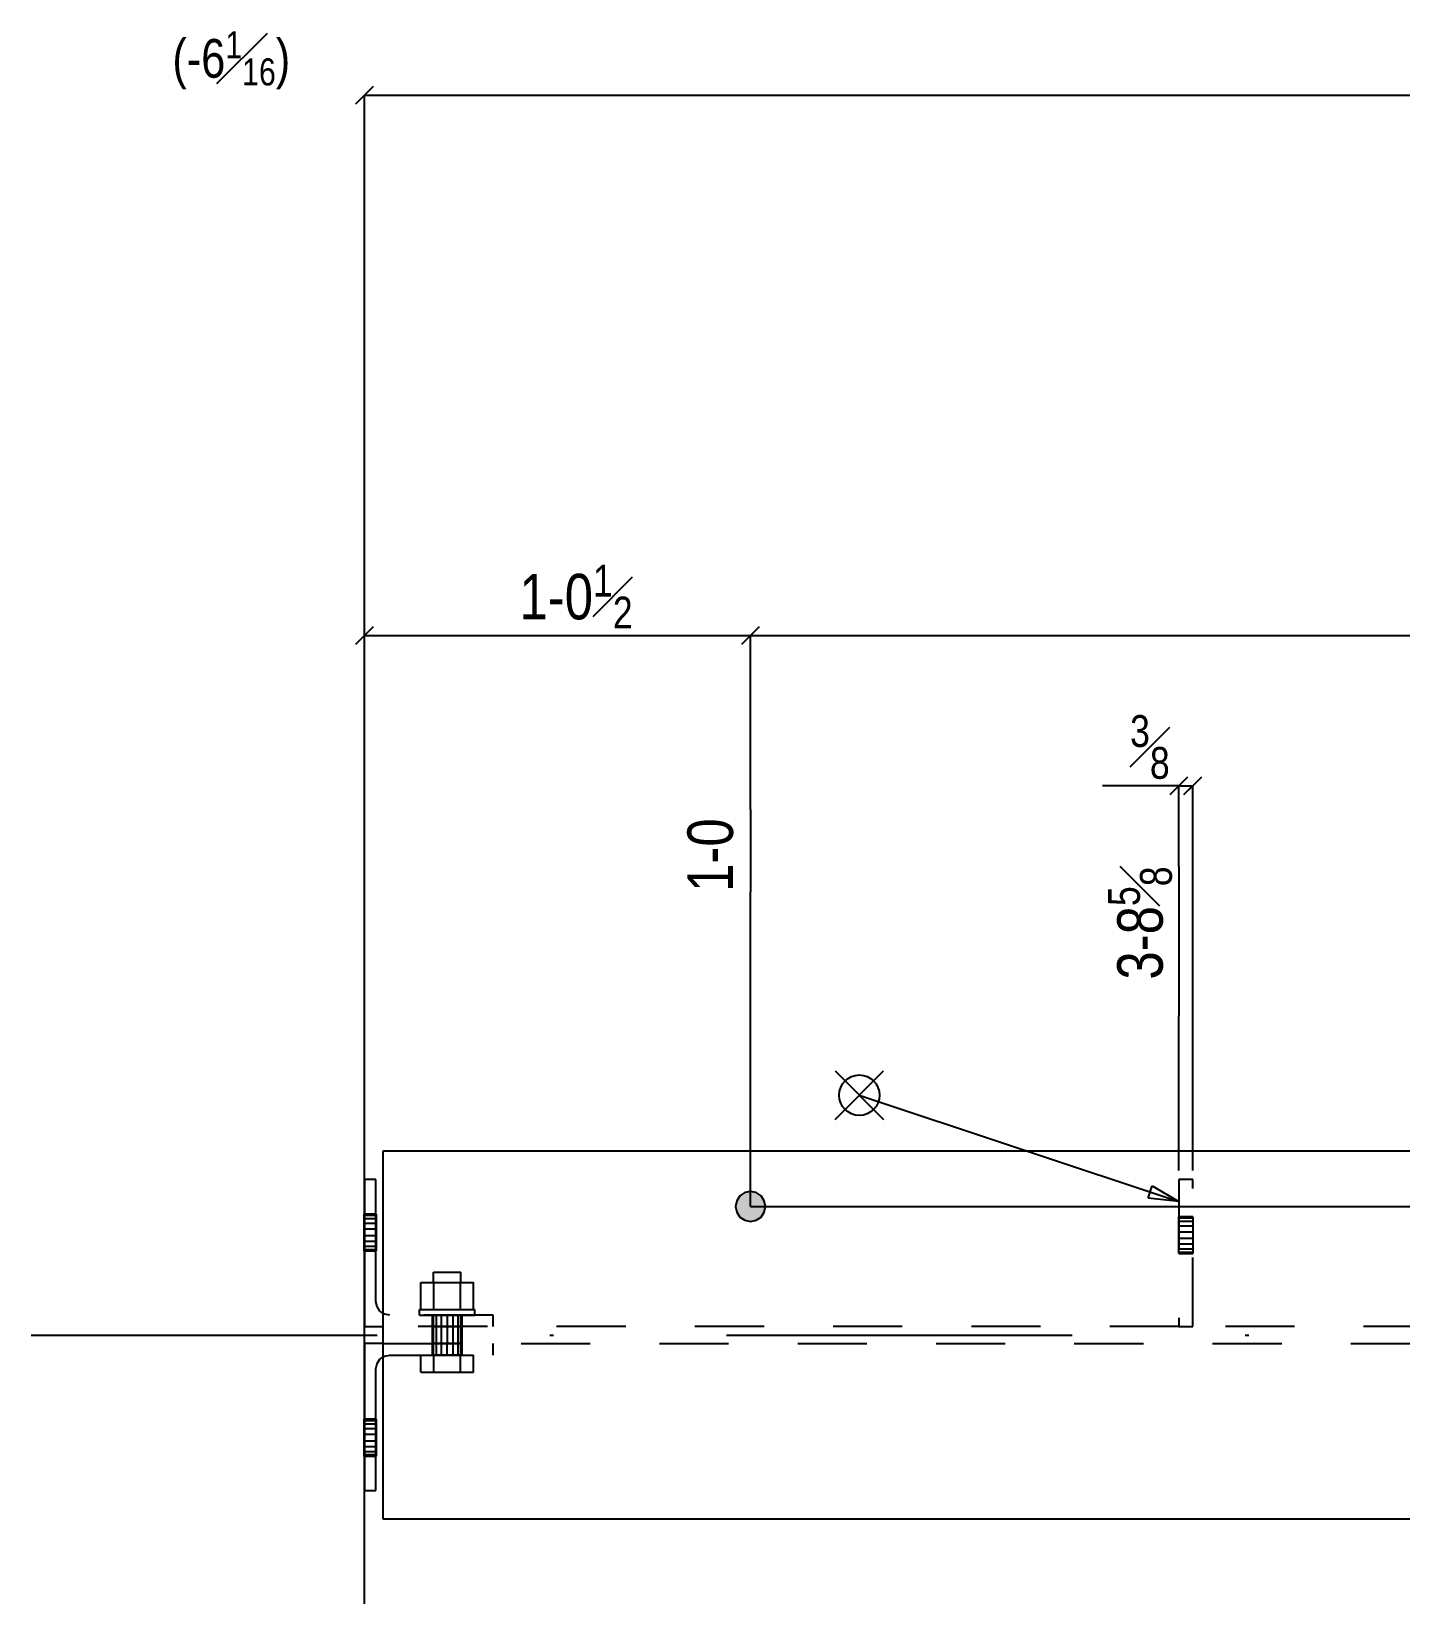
# Model space of a CAD drawing. Extents: x -19 to 172, y -89 to 62.
# Drawn here: x -4 to 33.25, y 18.67 to 61.22 of the extents above; entities that cross this region are included whole.
import ezdxf

# ---------------------------------------------------------------- set-up
doc = ezdxf.new("R2010")
doc.units = 0
doc.header["$LTSCALE"] = 94.041302
doc.header["$MEASUREMENT"] = 0
doc.linetypes.add('SDS2_5', pattern=[0.04, 0.02, -0.02])
doc.linetypes.add('SDS2_6', pattern=[0.2, 0.1, -0.05, 0, -0.05])
doc.layers.get('0').update_dxf_attribs({"linetype": 'CONTINUOUS'})
for name, color, linetype in [('OUTLINE', 7, 'CONTINUOUS'), ('SYSTEM_ANNOTATION', 7, 'CONTINUOUS'), ('USER_ADJUSTED', 7, 'CONTINUOUS'), ('USER_ANNOTATION', 7, 'CONTINUOUS')]:
    doc.layers.add(name, color=color, linetype=linetype)
doc.styles.add('ARIAL', font='arial.ttf', dxfattribs={"width": 0.8, "height": 0.2})

msp = doc.modelspace()

# ---------------------------------------------------------------- hatches: boundary and pattern name
msp.add_hatch(color=3).paths.add_polyline_path([(15.562, 29.645), (15.407, 29.614), (15.275, 29.526), (15.187, 29.394), (15.156, 29.239), (15.187, 29.083), (15.275, 28.951), (15.407, 28.863), (15.562, 28.832), (15.718, 28.863), (15.85, 28.951), (15.938, 29.083), (15.969, 29.239), (15.938, 29.394), (15.85, 29.526), (15.718, 29.614), (15.562, 29.645)], flags=16)

# ---------------------------------------------------------------- linework, layer by layer
at = {"layer": 'OUTLINE', "color": 2, "linetype": 'CONTINUOUS'}
for p, q in [((105.5, 30.739), (5.562, 30.739)), ((5.562, 30.739), (5.562, 20.739)), ((5.375, 29.969), (5.062, 29.969)), ((5.062, 29.969), (5.062, 25.969)), ((5.375, 26.656), (5.375, 29.969)), ((5.062, 29.031), (5.058, 29.031)), ((5.38, 29.031), (5.375, 29.031)), ((27.215, 28.959), (27.21, 28.959)), ((27.595, 28.959), (27.59, 28.959)), ((5.058, 28.031), (5.062, 28.031)), ((5.375, 28.031), (5.38, 28.031)), ((27.21, 27.959), (27.215, 27.959)), ((27.59, 27.959), (27.595, 27.959)), ((5.404, 26.513), (5.375, 26.656)), ((5.485, 26.391), (5.404, 26.513)), ((5.562, 26.339), (5.485, 26.391)), ((5.062, 25.969), (5.562, 25.969)), ((6.906, 26.286), (6.906, 26.281)), ((6.906, 25.974), (6.906, 25.969)), ((6.906, 25.969), (6.906, 25.964)), ((7.719, 26.281), (7.719, 26.286)), ((7.719, 25.969), (7.719, 25.974)), ((7.719, 25.964), (7.719, 25.969)), ((5.062, 25.509), (5.062, 21.509)), ((5.562, 25.509), (5.062, 25.509)), ((5.485, 25.086), (5.562, 25.138)), ((6.906, 25.514), (6.906, 25.509)), ((6.906, 25.509), (6.906, 25.504)), ((6.906, 25.196), (6.906, 25.191)), ((7.719, 25.509), (7.719, 25.514)), ((7.719, 25.504), (7.719, 25.509)), ((7.719, 25.191), (7.719, 25.196)), ((5.375, 24.821), (5.404, 24.965)), ((5.375, 21.509), (5.375, 24.821)), ((5.404, 24.965), (5.485, 25.086)), ((5.062, 23.446), (5.058, 23.446)), ((5.38, 23.446), (5.375, 23.446)), ((5.058, 22.446), (5.062, 22.446)), ((5.375, 22.446), (5.38, 22.446)), ((5.062, 21.509), (5.375, 21.509)), ((5.562, 20.739), (105.5, 20.739))]:
    msp.add_line(p, q, dxfattribs=at)
at = {"layer": 'OUTLINE', "color": 1, "linetype": 'SDS2_5'}
for p, q in [((27.59, 29.969), (27.215, 29.969)), ((27.215, 29.969), (27.215, 25.969)), ((27.59, 25.969), (27.59, 29.969)), ((5.058, 29), (5.058, 29.031)), ((5.058, 28.912), (5.058, 29)), ((5.058, 29), (5.062, 29)), ((5.375, 29.031), (5.062, 29.031)), ((5.062, 29), (5.375, 29)), ((5.375, 29), (5.38, 29)), ((5.38, 29.031), (5.38, 29)), ((5.38, 29), (5.38, 28.912)), ((27.21, 28.928), (27.21, 28.959)), ((27.59, 28.959), (27.215, 28.959)), ((27.595, 28.959), (27.595, 28.928)), ((5.058, 28.78), (5.058, 28.912)), ((5.058, 28.912), (5.062, 28.912)), ((5.058, 28.625), (5.058, 28.78)), ((5.058, 28.78), (5.062, 28.78)), ((5.058, 28.437), (5.058, 28.625)), ((5.058, 28.625), (5.062, 28.625)), ((5.062, 28.912), (5.375, 28.912)), ((5.062, 28.78), (5.375, 28.78)), ((5.062, 28.625), (5.375, 28.625)), ((5.375, 28.912), (5.38, 28.912)), ((5.375, 28.78), (5.38, 28.78)), ((5.375, 28.625), (5.38, 28.625)), ((5.38, 28.912), (5.38, 28.78)), ((5.38, 28.78), (5.38, 28.625)), ((5.38, 28.625), (5.38, 28.437)), ((27.21, 28.928), (27.215, 28.928)), ((27.21, 28.84), (27.21, 28.928)), ((27.21, 28.84), (27.215, 28.84)), ((27.21, 28.708), (27.21, 28.84)), ((27.21, 28.708), (27.215, 28.708)), ((27.21, 28.552), (27.21, 28.708)), ((27.21, 28.552), (27.215, 28.552)), ((27.21, 28.365), (27.21, 28.552)), ((27.215, 28.928), (27.59, 28.928)), ((27.215, 28.84), (27.59, 28.84)), ((27.215, 28.708), (27.59, 28.708)), ((27.215, 28.552), (27.59, 28.552)), ((27.59, 28.928), (27.595, 28.928)), ((27.59, 28.84), (27.595, 28.84)), ((27.59, 28.708), (27.595, 28.708)), ((27.59, 28.552), (27.595, 28.552)), ((27.595, 28.928), (27.595, 28.84)), ((27.595, 28.84), (27.595, 28.708)), ((27.595, 28.708), (27.595, 28.552)), ((27.595, 28.552), (27.595, 28.365)), ((5.058, 28.282), (5.058, 28.437)), ((5.062, 28.437), (5.058, 28.437)), ((5.058, 28.15), (5.058, 28.282)), ((5.062, 28.282), (5.058, 28.282)), ((5.058, 28.062), (5.058, 28.15)), ((5.062, 28.15), (5.058, 28.15)), ((5.375, 28.437), (5.062, 28.437)), ((5.375, 28.282), (5.062, 28.282)), ((5.375, 28.15), (5.062, 28.15)), ((5.38, 28.437), (5.375, 28.437)), ((5.38, 28.282), (5.375, 28.282)), ((5.38, 28.15), (5.375, 28.15)), ((5.38, 28.437), (5.38, 28.282)), ((5.38, 28.282), (5.38, 28.15)), ((5.38, 28.15), (5.38, 28.062)), ((27.21, 28.209), (27.21, 28.365)), ((27.215, 28.365), (27.21, 28.365)), ((27.215, 28.209), (27.21, 28.209)), ((27.21, 28.078), (27.21, 28.209)), ((27.59, 28.365), (27.215, 28.365)), ((27.59, 28.209), (27.215, 28.209)), ((27.595, 28.365), (27.59, 28.365)), ((27.595, 28.209), (27.59, 28.209)), ((27.595, 28.365), (27.595, 28.209)), ((27.595, 28.209), (27.595, 28.078)), ((5.058, 28.031), (5.058, 28.062)), ((5.062, 28.062), (5.058, 28.062)), ((5.375, 28.062), (5.062, 28.062)), ((5.062, 28.031), (5.375, 28.031)), ((5.38, 28.062), (5.375, 28.062)), ((5.38, 28.062), (5.38, 28.031)), ((27.215, 28.078), (27.21, 28.078)), ((27.21, 27.989), (27.21, 28.078)), ((27.215, 27.989), (27.21, 27.989)), ((27.21, 27.959), (27.21, 27.989)), ((27.59, 28.078), (27.215, 28.078)), ((27.59, 27.989), (27.215, 27.989)), ((27.215, 27.959), (27.59, 27.959)), ((27.595, 28.078), (27.59, 28.078)), ((27.595, 27.989), (27.59, 27.989)), ((27.595, 28.078), (27.595, 27.989)), ((27.595, 27.989), (27.595, 27.959)), ((6.938, 27.173), (6.938, 27.446)), ((6.938, 27.446), (6.984, 27.446)), ((6.984, 27.446), (7.125, 27.446)), ((7.125, 27.446), (7.312, 27.446)), ((7.312, 27.446), (7.5, 27.446)), ((7.5, 27.446), (7.641, 27.446)), ((7.641, 27.446), (7.688, 27.446)), ((7.688, 27.173), (7.688, 27.446)), ((6.594, 26.438), (6.594, 27.173)), ((6.594, 27.173), (6.953, 27.173)), ((6.938, 27.173), (6.984, 27.173)), ((6.938, 27.173), (6.984, 27.173)), ((6.953, 26.438), (6.953, 27.173)), ((6.953, 26.438), (6.953, 27.173)), ((6.953, 26.438), (6.953, 27.173)), ((6.953, 27.173), (7.672, 27.173)), ((6.984, 27.173), (7.125, 27.173)), ((6.984, 27.173), (7.125, 27.173)), ((7.125, 27.173), (7.312, 27.173)), ((7.125, 27.173), (7.312, 27.173)), ((7.312, 27.173), (7.5, 27.173)), ((7.312, 27.173), (7.5, 27.173)), ((7.5, 27.173), (7.641, 27.173)), ((7.5, 27.173), (7.641, 27.173)), ((7.641, 27.173), (7.688, 27.173)), ((7.641, 27.173), (7.688, 27.173)), ((7.672, 26.438), (7.672, 27.173)), ((7.672, 26.438), (7.672, 27.173)), ((7.672, 26.438), (7.672, 27.173)), ((7.672, 27.173), (8.031, 27.173)), ((8.031, 26.438), (8.031, 27.173)), ((6.562, 26.282), (6.562, 26.438)), ((6.562, 26.438), (6.617, 26.438)), ((6.594, 26.438), (6.953, 26.438)), ((6.594, 26.438), (6.953, 26.438)), ((6.617, 26.438), (6.781, 26.438)), ((6.781, 26.438), (7.023, 26.438)), ((6.953, 26.438), (7.672, 26.438)), ((6.953, 26.438), (7.672, 26.438)), ((7.023, 26.438), (7.312, 26.438)), ((7.312, 26.438), (7.602, 26.438)), ((7.602, 26.438), (7.844, 26.438)), ((7.672, 26.438), (8.031, 26.438)), ((7.672, 26.438), (8.031, 26.438)), ((7.844, 26.438), (8.008, 26.438)), ((8.008, 26.438), (8.062, 26.438)), ((8.062, 26.282), (8.062, 26.438)), ((5.606, 26.31), (5.562, 26.339)), ((27.215, 25.969), (5.562, 25.969)), ((5.75, 26.281), (5.606, 26.31)), ((8.562, 26.281), (5.75, 26.281)), ((6.562, 26.282), (6.617, 26.282)), ((6.617, 26.282), (6.781, 26.282)), ((6.781, 26.282), (7.023, 26.282)), ((6.906, 26.286), (6.937, 26.286)), ((6.906, 26.281), (6.906, 25.969)), ((6.906, 25.974), (6.937, 25.974)), ((6.906, 25.969), (6.906, 25.509)), ((6.937, 25.964), (6.906, 25.964)), ((6.937, 26.281), (6.937, 26.286)), ((6.937, 26.286), (7.025, 26.286)), ((6.937, 25.969), (6.937, 26.281)), ((6.937, 25.969), (6.937, 25.974)), ((6.937, 25.974), (7.025, 25.974)), ((6.937, 25.509), (6.937, 25.969)), ((6.937, 25.964), (6.937, 25.969)), ((7.025, 25.964), (6.937, 25.964)), ((6.938, 25.196), (6.938, 26.282)), ((6.938, 25.196), (6.938, 26.282)), ((6.938, 26.282), (6.984, 26.282)), ((6.938, 26.282), (6.984, 26.282)), ((6.984, 26.282), (7.125, 26.282)), ((6.984, 26.282), (7.125, 26.282)), ((7.023, 26.282), (7.312, 26.282)), ((7.025, 26.281), (7.025, 26.286)), ((7.025, 26.286), (7.157, 26.286)), ((7.025, 25.969), (7.025, 26.281)), ((7.025, 25.969), (7.025, 25.974)), ((7.025, 25.974), (7.157, 25.974)), ((7.025, 25.509), (7.025, 25.969)), ((7.025, 25.964), (7.025, 25.969)), ((7.157, 25.964), (7.025, 25.964)), ((7.125, 26.282), (7.312, 26.282)), ((7.125, 26.282), (7.312, 26.282)), ((7.157, 26.281), (7.157, 26.286)), ((7.157, 26.286), (7.312, 26.286)), ((7.157, 25.969), (7.157, 26.281)), ((7.157, 25.969), (7.157, 25.974)), ((7.157, 25.974), (7.312, 25.974)), ((7.157, 25.509), (7.157, 25.969)), ((7.157, 25.964), (7.157, 25.969)), ((7.312, 25.964), (7.157, 25.964)), ((7.312, 26.286), (7.312, 26.281)), ((7.312, 26.286), (7.468, 26.286)), ((7.312, 26.282), (7.5, 26.282)), ((7.312, 26.282), (7.5, 26.282)), ((7.312, 26.282), (7.602, 26.282)), ((7.312, 26.281), (7.312, 25.969)), ((7.312, 25.974), (7.312, 25.969)), ((7.312, 25.974), (7.468, 25.974)), ((7.312, 25.969), (7.312, 25.509)), ((7.312, 25.969), (7.312, 25.964)), ((7.468, 25.964), (7.312, 25.964)), ((7.468, 26.286), (7.6, 26.286)), ((7.468, 26.286), (7.468, 26.281)), ((7.468, 26.281), (7.468, 25.969)), ((7.468, 25.974), (7.6, 25.974)), ((7.468, 25.974), (7.468, 25.969)), ((7.468, 25.969), (7.468, 25.509)), ((7.468, 25.969), (7.468, 25.964)), ((7.6, 25.964), (7.468, 25.964)), ((7.5, 26.282), (7.641, 26.282)), ((7.5, 26.282), (7.641, 26.282)), ((7.6, 26.286), (7.688, 26.286)), ((7.6, 26.286), (7.6, 26.281)), ((7.6, 26.281), (7.6, 25.969)), ((7.6, 25.974), (7.688, 25.974)), ((7.6, 25.974), (7.6, 25.969)), ((7.6, 25.969), (7.6, 25.509)), ((7.6, 25.969), (7.6, 25.964)), ((7.688, 25.964), (7.6, 25.964)), ((7.602, 26.282), (7.844, 26.282)), ((7.641, 26.282), (7.688, 26.282)), ((7.641, 26.282), (7.688, 26.282)), ((7.688, 26.286), (7.719, 26.286)), ((7.688, 26.286), (7.688, 26.281)), ((7.688, 25.196), (7.688, 26.282)), ((7.688, 25.196), (7.688, 26.282)), ((7.688, 26.281), (7.688, 25.969)), ((7.688, 25.974), (7.719, 25.974)), ((7.688, 25.974), (7.688, 25.969)), ((7.688, 25.969), (7.688, 25.509)), ((7.688, 25.969), (7.688, 25.964)), ((7.719, 25.964), (7.688, 25.964)), ((7.719, 25.969), (7.719, 26.281)), ((7.719, 25.509), (7.719, 25.969)), ((7.844, 26.282), (8.008, 26.282)), ((8.008, 26.282), (8.062, 26.282)), ((8.562, 25.969), (8.562, 26.281)), ((27.215, 25.969), (27.59, 25.969)), ((64.215, 25.969), (27.59, 25.969)), ((5.562, 25.509), (36.45, 25.509)), ((5.562, 25.138), (5.606, 25.168)), ((5.606, 25.168), (5.75, 25.196)), ((5.75, 25.196), (8.562, 25.196)), ((6.594, 24.727), (6.594, 25.196)), ((6.594, 25.196), (6.953, 25.196)), ((6.906, 25.514), (6.937, 25.514)), ((6.906, 25.509), (6.906, 25.196)), ((6.937, 25.504), (6.906, 25.504)), ((6.937, 25.191), (6.906, 25.191)), ((6.937, 25.509), (6.937, 25.514)), ((6.937, 25.514), (7.025, 25.514)), ((6.937, 25.504), (6.937, 25.509)), ((6.937, 25.196), (6.937, 25.509)), ((7.025, 25.504), (6.937, 25.504)), ((6.937, 25.191), (6.937, 25.196)), ((7.025, 25.191), (6.937, 25.191)), ((6.938, 25.196), (6.984, 25.196)), ((6.938, 25.196), (6.984, 25.196)), ((6.953, 24.727), (6.953, 25.196)), ((6.953, 24.727), (6.953, 25.196)), ((6.953, 24.727), (6.953, 25.196)), ((6.953, 25.196), (7.672, 25.196)), ((6.984, 25.196), (7.125, 25.196)), ((6.984, 25.196), (7.125, 25.196)), ((7.025, 25.509), (7.025, 25.514)), ((7.025, 25.514), (7.157, 25.514)), ((7.025, 25.504), (7.025, 25.509)), ((7.025, 25.196), (7.025, 25.509)), ((7.157, 25.504), (7.025, 25.504)), ((7.025, 25.191), (7.025, 25.196)), ((7.157, 25.191), (7.025, 25.191)), ((7.125, 25.196), (7.312, 25.196)), ((7.125, 25.196), (7.312, 25.196)), ((7.157, 25.509), (7.157, 25.514)), ((7.157, 25.514), (7.312, 25.514)), ((7.157, 25.504), (7.157, 25.509)), ((7.157, 25.196), (7.157, 25.509)), ((7.312, 25.504), (7.157, 25.504)), ((7.157, 25.191), (7.157, 25.196)), ((7.312, 25.191), (7.157, 25.191)), ((7.312, 25.509), (7.312, 25.514)), ((7.312, 25.514), (7.468, 25.514)), ((7.312, 25.509), (7.312, 25.504)), ((7.312, 25.196), (7.312, 25.509)), ((7.468, 25.504), (7.312, 25.504)), ((7.312, 25.191), (7.312, 25.196)), ((7.312, 25.196), (7.5, 25.196)), ((7.312, 25.196), (7.5, 25.196)), ((7.468, 25.191), (7.312, 25.191)), ((7.468, 25.514), (7.468, 25.509)), ((7.468, 25.514), (7.6, 25.514)), ((7.468, 25.509), (7.468, 25.504)), ((7.468, 25.509), (7.468, 25.196)), ((7.6, 25.504), (7.468, 25.504)), ((7.468, 25.196), (7.468, 25.191)), ((7.6, 25.191), (7.468, 25.191)), ((7.5, 25.196), (7.641, 25.196)), ((7.5, 25.196), (7.641, 25.196)), ((7.6, 25.514), (7.6, 25.509)), ((7.6, 25.514), (7.688, 25.514)), ((7.6, 25.509), (7.6, 25.504)), ((7.6, 25.509), (7.6, 25.196)), ((7.688, 25.504), (7.6, 25.504)), ((7.6, 25.196), (7.6, 25.191)), ((7.688, 25.191), (7.6, 25.191)), ((7.641, 25.196), (7.688, 25.196)), ((7.641, 25.196), (7.688, 25.196)), ((7.672, 24.727), (7.672, 25.196)), ((7.672, 24.727), (7.672, 25.196)), ((7.672, 24.727), (7.672, 25.196)), ((7.672, 25.196), (8.031, 25.196)), ((7.688, 25.514), (7.688, 25.509)), ((7.688, 25.514), (7.719, 25.514)), ((7.688, 25.509), (7.688, 25.504)), ((7.688, 25.509), (7.688, 25.196)), ((7.719, 25.504), (7.688, 25.504)), ((7.688, 25.196), (7.688, 25.191)), ((7.719, 25.191), (7.688, 25.191)), ((7.719, 25.196), (7.719, 25.509)), ((8.031, 24.727), (8.031, 25.196)), ((8.562, 25.196), (8.562, 25.509)), ((6.594, 24.727), (6.953, 24.727)), ((6.953, 24.727), (7.672, 24.727)), ((7.672, 24.727), (8.031, 24.727)), ((5.058, 23.415), (5.058, 23.446)), ((5.058, 23.327), (5.058, 23.415)), ((5.058, 23.415), (5.062, 23.415)), ((5.375, 23.446), (5.062, 23.446)), ((5.062, 23.415), (5.375, 23.415)), ((5.375, 23.415), (5.38, 23.415)), ((5.38, 23.446), (5.38, 23.415)), ((5.38, 23.415), (5.38, 23.327)), ((5.058, 23.195), (5.058, 23.327)), ((5.058, 23.327), (5.062, 23.327)), ((5.058, 23.04), (5.058, 23.195)), ((5.058, 23.195), (5.062, 23.195)), ((5.058, 22.852), (5.058, 23.04)), ((5.058, 23.04), (5.062, 23.04)), ((5.062, 23.327), (5.375, 23.327)), ((5.062, 23.195), (5.375, 23.195)), ((5.062, 23.04), (5.375, 23.04)), ((5.375, 23.327), (5.38, 23.327)), ((5.375, 23.195), (5.38, 23.195)), ((5.375, 23.04), (5.38, 23.04)), ((5.38, 23.327), (5.38, 23.195)), ((5.38, 23.195), (5.38, 23.04)), ((5.38, 23.04), (5.38, 22.852)), ((5.058, 22.697), (5.058, 22.852)), ((5.062, 22.852), (5.058, 22.852)), ((5.058, 22.565), (5.058, 22.697)), ((5.062, 22.697), (5.058, 22.697)), ((5.058, 22.477), (5.058, 22.565)), ((5.062, 22.565), (5.058, 22.565)), ((5.375, 22.852), (5.062, 22.852)), ((5.375, 22.697), (5.062, 22.697)), ((5.375, 22.565), (5.062, 22.565)), ((5.38, 22.852), (5.375, 22.852)), ((5.38, 22.697), (5.375, 22.697)), ((5.38, 22.565), (5.375, 22.565)), ((5.38, 22.852), (5.38, 22.697)), ((5.38, 22.697), (5.38, 22.565)), ((5.38, 22.565), (5.38, 22.477)), ((5.058, 22.446), (5.058, 22.477)), ((5.062, 22.477), (5.058, 22.477)), ((5.375, 22.477), (5.062, 22.477)), ((5.062, 22.446), (5.375, 22.446)), ((5.38, 22.477), (5.375, 22.477)), ((5.38, 22.477), (5.38, 22.446))]:
    msp.add_line(p, q, dxfattribs=at)
at = {"layer": 'OUTLINE', "color": 1, "linetype": 'CONTINUOUS'}
for p, q in [((6.938, 27.173), (6.938, 27.446)), ((6.938, 27.446), (6.984, 27.446)), ((6.984, 27.446), (7.125, 27.446)), ((7.125, 27.446), (7.312, 27.446)), ((7.312, 27.446), (7.5, 27.446)), ((7.5, 27.446), (7.641, 27.446)), ((7.641, 27.446), (7.688, 27.446)), ((7.688, 27.173), (7.688, 27.446)), ((6.594, 26.438), (6.594, 27.173)), ((6.594, 27.173), (6.953, 27.173)), ((6.953, 26.438), (6.953, 27.173)), ((6.953, 27.173), (7.672, 27.173)), ((7.672, 26.438), (7.672, 27.173)), ((7.672, 27.173), (8.031, 27.173)), ((8.031, 26.438), (8.031, 27.173)), ((6.562, 26.282), (6.562, 26.438)), ((6.562, 26.438), (6.617, 26.438)), ((6.617, 26.438), (6.781, 26.438)), ((6.781, 26.438), (7.023, 26.438)), ((7.023, 26.438), (7.312, 26.438)), ((7.312, 26.438), (7.602, 26.438)), ((7.602, 26.438), (7.844, 26.438)), ((7.844, 26.438), (8.008, 26.438)), ((8.008, 26.438), (8.062, 26.438)), ((8.062, 26.282), (8.062, 26.438)), ((6.562, 26.282), (6.617, 26.282)), ((6.617, 26.282), (6.781, 26.282)), ((6.781, 26.282), (7.023, 26.282)), ((6.938, 26.282), (6.938, 26.282)), ((7.023, 26.282), (7.312, 26.282)), ((7.312, 26.282), (7.602, 26.282)), ((7.602, 26.282), (7.844, 26.282)), ((7.688, 26.282), (7.688, 26.282)), ((7.844, 26.282), (8.008, 26.282)), ((8.008, 26.282), (8.062, 26.282)), ((6.594, 24.727), (6.594, 25.196)), ((6.594, 25.196), (6.953, 25.196)), ((6.938, 25.196), (6.938, 25.196)), ((6.953, 24.727), (6.953, 25.196)), ((6.953, 25.196), (7.672, 25.196)), ((7.672, 24.727), (7.672, 25.196)), ((7.672, 25.196), (8.031, 25.196)), ((7.688, 25.196), (7.688, 25.196)), ((8.031, 24.727), (8.031, 25.196)), ((6.594, 24.727), (6.953, 24.727)), ((6.953, 24.727), (7.672, 24.727)), ((7.672, 24.727), (8.031, 24.727))]:
    msp.add_line(p, q, dxfattribs=at)
msp.add_lwpolyline([(15.562, 29.645), (15.407, 29.614), (15.275, 29.526), (15.187, 29.394), (15.156, 29.239), (15.187, 29.083), (15.275, 28.951), (15.407, 28.863), (15.562, 28.832), (15.718, 28.863), (15.85, 28.951), (15.938, 29.083), (15.969, 29.239), (15.938, 29.394), (15.85, 29.526), (15.718, 29.614), (15.562, 29.645)], close=True, dxfattribs=at)
at = {"layer": 'SYSTEM_ANNOTATION', "color": 1, "linetype": 'CONTINUOUS'}
for p, q in [((4.826, 59.241), (5.299, 59.713)), ((5.299, 59.713), (5.062, 59.477)), ((5.062, 59.477), (4.826, 59.241)), ((5.062, -3), (5.062, 59.477)), ((5.062, 59.477), (106, 59.477)), ((4.826, 44.54), (5.299, 45.013)), ((5.062, 44.777), (4.826, 44.54)), ((5.299, 45.013), (5.062, 44.777)), ((5.062, 26.219), (5.062, 44.777)), ((5.062, 44.777), (15.562, 44.777)), ((15.326, 44.54), (15.799, 45.013)), ((15.562, 44.777), (15.326, 44.54)), ((15.799, 45.013), (15.562, 44.777)), ((15.562, 40.039), (15.562, 44.777)), ((15.562, 40.039), (15.562, 40.039)), ((15.562, 40.039), (15.562, 37.801)), ((15.562, 29.239), (15.562, 37.801)), ((15.562, 29.239), (15.562, 37.801)), ((17.863, 31.606), (19.183, 32.926)), ((17.863, 32.926), (19.183, 31.606)), ((18.523, 32.266), (27.215, 29.369)), ((26.375, 29.462), (26.487, 29.798)), ((26.487, 29.798), (27.215, 29.369)), ((27.215, 29.369), (26.375, 29.462)), ((27.215, 29.369), (27.215, 29.369)), ((15.562, 29.239), (111.922, 29.239))]:
    msp.add_line(p, q, dxfattribs=at)
at = {"layer": 'SYSTEM_ANNOTATION', "color": 1, "linetype": 'SDS2_6'}
msp.add_line((-4, 25.739), (114, 25.739), dxfattribs=at)
at = {"layer": 'SYSTEM_ANNOTATION', "color": 1, "linetype": 'CONTINUOUS'}
msp.add_circle((18.523, 32.266), 0.55, dxfattribs=at)
at = {"layer": 'USER_ADJUSTED', "color": 1, "linetype": 'CONTINUOUS'}
for p, q in [((15.326, 44.54), (15.799, 45.013)), ((15.562, 44.777), (15.326, 44.54)), ((15.799, 45.013), (15.562, 44.777)), ((15.562, 40.039), (15.562, 44.777)), ((15.562, 44.777), (95.5, 44.777)), ((15.562, 29.239), (15.562, 37.801))]:
    msp.add_line(p, q, dxfattribs=at)
at = {"layer": 'USER_ANNOTATION', "color": 1, "linetype": 'CONTINUOUS'}
for p, q in [((26.979, 40.449), (27.451, 40.922)), ((27.451, 40.922), (27.215, 40.685)), ((27.354, 40.449), (27.826, 40.922)), ((27.826, 40.922), (27.59, 40.685)), ((27.215, 40.685), (25.136, 40.685)), ((27.215, 40.685), (26.979, 40.449)), ((27.215, 38.491), (27.215, 40.685)), ((27.215, 40.685), (27.59, 40.685)), ((27.59, 40.685), (27.354, 40.449)), ((27.59, 40.685), (27.59, 40.685)), ((27.59, 30.219), (27.59, 40.685)), ((27.215, 38.491), (27.215, 38.491)), ((27.215, 38.491), (27.215, 34.424)), ((27.215, 30.219), (27.215, 34.424)), ((27.215, 30.219), (27.215, 34.424))]:
    msp.add_line(p, q, dxfattribs=at)

# ---------------------------------------------------------------- texts
at = {"layer": 'SYSTEM_ANNOTATION', "color": 1, "linetype": 'CONTINUOUS', "style": 'ARIAL', "width": 0.8}
msp.add_text('1-0', height=1.2386, rotation=90, dxfattribs=at).set_placement((15.086, 37.801))
at = {"layer": 'SYSTEM_ANNOTATION', "color": 1, "linetype": 'CONTINUOUS', "attachment_point": 7, "style": 'ARIAL'}
for s, insert, char_height in [('\\A1;(-6{\\H0.70x;\\S1#16;})', (-0.161, 59.639), 1.05282), ('\\A1;1-0{\\H0.70x;\\S1#2;}', (9.279, 44.967), 1.23861)]:
    msp.add_mtext(s, dxfattribs=dict(at, insert=insert, char_height=char_height))
at = {"layer": 'USER_ANNOTATION', "color": 1, "linetype": 'CONTINUOUS', "insert": (26.965, 40.876), "char_height": 1.23861, "attachment_point": 9, "style": 'ARIAL'}
msp.add_mtext('\\A1;{\\H0.70x;\\S3#8;}', dxfattribs=at)
at = {"layer": 'USER_ANNOTATION', "color": 1, "linetype": 'CONTINUOUS', "insert": (27.024, 38.491), "char_height": 1.23861, "attachment_point": 9, "rotation": 90, "style": 'ARIAL'}
msp.add_mtext('\\A1;3-8{\\H0.70x;\\S5#8;}', dxfattribs=at)

doc.saveas('drawing.dxf')
